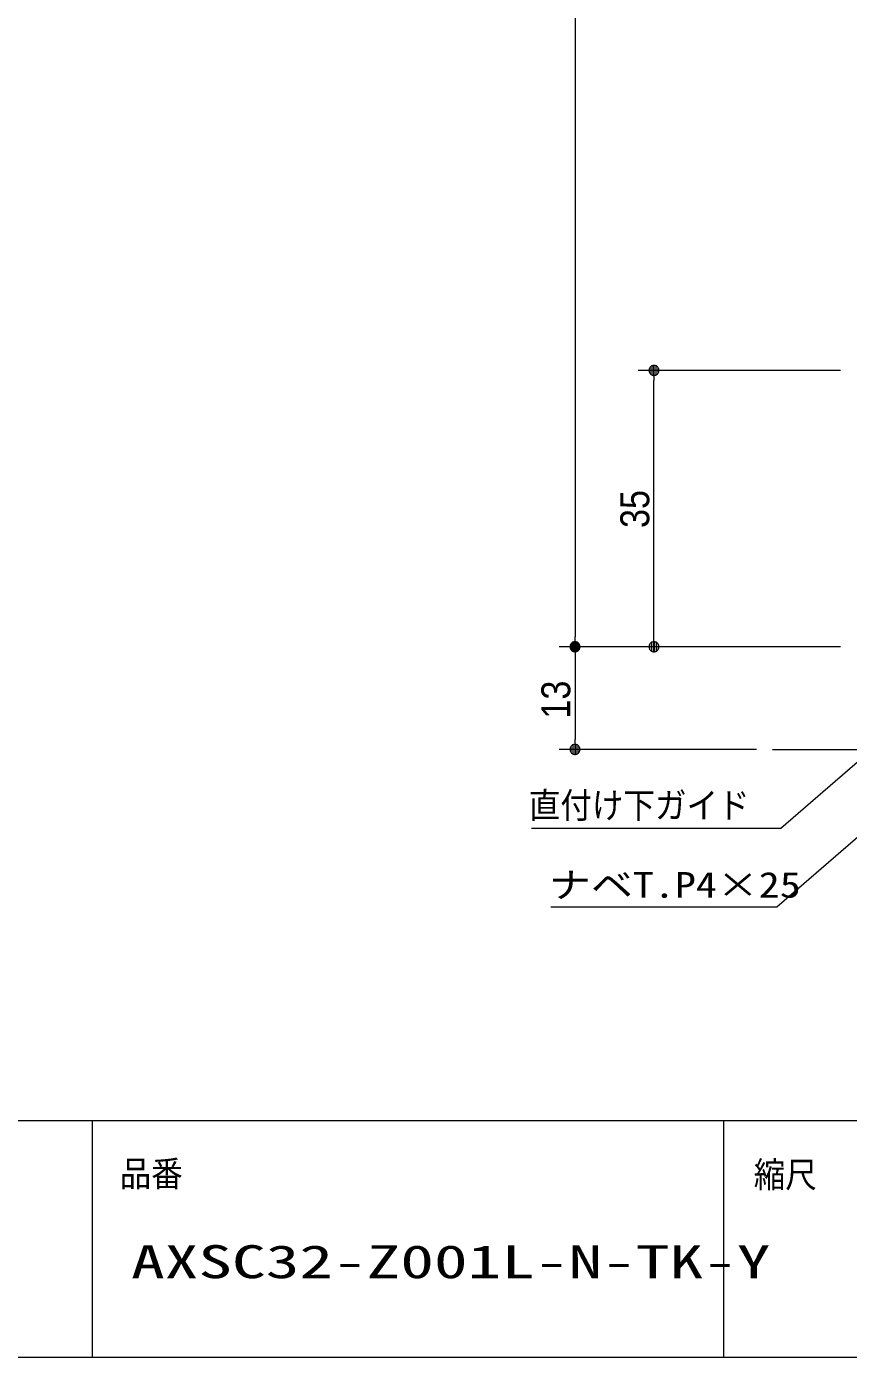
# Model space of a CAD drawing. Units: millimetres, scale not verified, with parts at other scales. Extents: x -6062 to 6062, y -3045 to 3045.
# Drawn here: x -771 to 271, y -2770 to -1085 of the extents above; entities that cross this region are included whole.
import ezdxf
from ezdxf.enums import TextEntityAlignment as Align

# ---------------------------------------------------------------- set-up
doc = ezdxf.new("R2010")
doc.units = ezdxf.units.MM
doc.header["$LTSCALE"] = 20
for name, color, linetype, lineweight in [('0-0_3一般', 7, 'Continuous', 9), ('0-1_2寸法-1', 7, 'Continuous', 9), ('0-2_0', 7, 'Continuous', 9), ('0-3_2寸法-3', 7, 'Continuous', 9), ('0-5_1図面枠', 7, 'Continuous', 9)]:
    doc.layers.add(name, color=color, linetype=linetype, lineweight=lineweight)
doc.styles.add('ＭＳ ゴシック', font='')
doc.styles.add('ＭＳ Ｐゴシック', font='')
doc.styles.get('ＭＳ ゴシック').set_extended_font_data('MS Gothic')
doc.styles.get('ＭＳ Ｐゴシック').set_extended_font_data('MS PGothic')

# ---------------------------------------------------------------- blocks, each defined once
blk = doc.blocks.new('グループ-17')
at = {"layer": '0-0_3一般'}
blk.add_line((39236.2, -40000), (59163.7, -40000), dxfattribs=at)
blk = doc.blocks.new('グループ-36')
at = {"layer": '0-0_3一般'}
blk.add_blockref('グループ-17', (0, 0), dxfattribs=at)
blk = doc.blocks.new('_Dot')
at = {"layer": '0-2_0'}
for p, q in [((-10, 0), (-20, 0)), ((9.78, 2), (-9.78, 2)), ((7.99, 6), (-7.99, 6)), ((9.16, -3.98), (-9.16, -3.98)), ((6, -7.98), (-6, -7.98))]:
    blk.add_line(p, q, dxfattribs=at)
for points in [[(10, 0), (9.92, 1.25), (9.69, 2.49), (9.3, 3.68), (8.76, 4.82), (8.09, 5.88), (7.29, 6.85), (6.37, 7.71), (5.36, 8.44), (4.26, 9.05), (3.09, 9.51), (1.87, 9.82), (0.63, 9.98), (-0.63, 9.98), (-1.87, 9.82), (-3.09, 9.51), (-4.26, 9.05), (-5.36, 8.44), (-6.37, 7.71), (-7.29, 6.85), (-8.09, 5.88), (-8.76, 4.82), (-9.3, 3.68), (-9.69, 2.49), (-9.92, 1.25), (-10, 0), (0, 0)], [(-10, 0), (-9.92, -1.25), (-9.69, -2.49), (-9.3, -3.68), (-8.76, -4.82), (-8.09, -5.88), (-7.29, -6.85), (-6.37, -7.71), (-5.36, -8.44), (-4.26, -9.05), (-3.09, -9.51), (-1.87, -9.82), (-0.63, -9.98), (0.63, -9.98), (1.87, -9.82), (3.09, -9.51), (4.26, -9.05), (5.36, -8.44), (6.37, -7.71), (7.29, -6.85), (8.09, -5.88), (8.76, -4.82), (9.3, -3.68), (9.69, -2.49), (9.92, -1.25), (10, 0), (0, 0)]]:
    blk.add_lwpolyline(points, close=True, dxfattribs=at)
blk = doc.blocks.new('グループ-47')
at = {"layer": '0-5_1図面枠'}
for p, q in [((-80000, -49400), (80000, -49400)), ((22000, -49400), (22000, -55400)), ((38000, -49400), (38000, -55400))]:
    blk.add_line(p, q, dxfattribs=at)
blk.add_lwpolyline([(-80000, 55400), (80000, 55400), (80000, -55400), (-80000, -55400)], close=True, dxfattribs=at)
blk = doc.blocks.new('図面枠')
at = {"layer": '0-5_1図面枠'}
blk.add_blockref('グループ-47', (0, 0), dxfattribs=at)
at = {"layer": '0-5_1図面枠', "style": 'ＭＳ ゴシック', "width": 0.9}
for s, p in [('品番', (22696.5, -51268.3)), ('縮尺', (38765.5, -51291.3))]:
    blk.add_text(s, height=650.9, dxfattribs=at).set_placement(p, align=Align.BOTTOM_LEFT)

msp = doc.modelspace()

# ---------------------------------------------------------------- linework, layer by layer
at = {"layer": '0-1_2寸法-1'}
for p, q in [((-75.69, 527.53), (-75.69, -1857.29)), ((260.68, -1520), (4.31, -1520)), ((24.31, -1857.29), (24.31, -1532.71)), ((260.68, -1870), (-95.69, -1870)), ((4.31, -1870), (-95.69, -1870)), ((260.68, -1870), (4.31, -1870)), ((-75.69, -1882.71), (-75.69, -1987.29)), ((154.31, -2000), (-95.69, -2000))]:
    msp.add_line(p, q, dxfattribs=at)
at = {"layer": '0-3_2寸法-3'}
for points in [[(300.68, -2000), (185.21, -2100), (-130.8, -2100)], [(335.68, -2065.13), (179.95, -2200), (-106.35, -2200)]]:
    msp.add_lwpolyline(points, dxfattribs=at)

# ---------------------------------------------------------------- block references
at = {"layer": '0-0_3一般', "xscale": 0.05, "yscale": 0.05}
msp.add_blockref('グループ-36', (-1787.5, 0), dxfattribs=at)
at = {"layer": '0-1_2寸法-1', "xscale": 0.6356201, "yscale": 0.6356201}
for p, rotation in [((24.31, -1520), 90), ((-75.69, -1870), 270), ((-75.69, -1870), 90), ((24.31, -1870), 270), ((-75.69, -2000), 270)]:
    msp.add_blockref('_Dot', p, dxfattribs=dict(at, rotation=rotation))
at = {"layer": '0-5_1図面枠', "xscale": 0.05, "yscale": 0.05}
msp.add_blockref('図面枠', (-1787.5, 0), dxfattribs=at)

# ---------------------------------------------------------------- texts
at = {"layer": '0-1_2寸法-1', "style": 'ＭＳ Ｐゴシック', "width": 0.9}
for s, p in [('35', (29.37, -1719.59)), ('13', (-70.73, -1960.93))]:
    msp.add_text(s, height=36.66, rotation=90, dxfattribs=at).set_placement(p, align=Align.BOTTOM_LEFT)
at = {"layer": '0-3_2寸法-3', "style": 'ＭＳ ゴシック'}
for s, width, p in [('直付け下ガイド', 0.9, (-134.25, -2096.83)), ('ナベT.P4×25', 1.2, (-108.85, -2197.61))]:
    msp.add_text(s, height=32.55, dxfattribs=dict(at, width=width)).set_placement(p, align=Align.BOTTOM_LEFT)
at = {"layer": '0-5_1図面枠', "style": 'ＭＳ ゴシック', "width": 1.5}
msp.add_text('AXSC32-Z001L-N-TK-Y', height=41.79, dxfattribs=at).set_placement((-638.24, -2682.24), align=Align.BOTTOM_LEFT)

doc.saveas('drawing.dxf')
